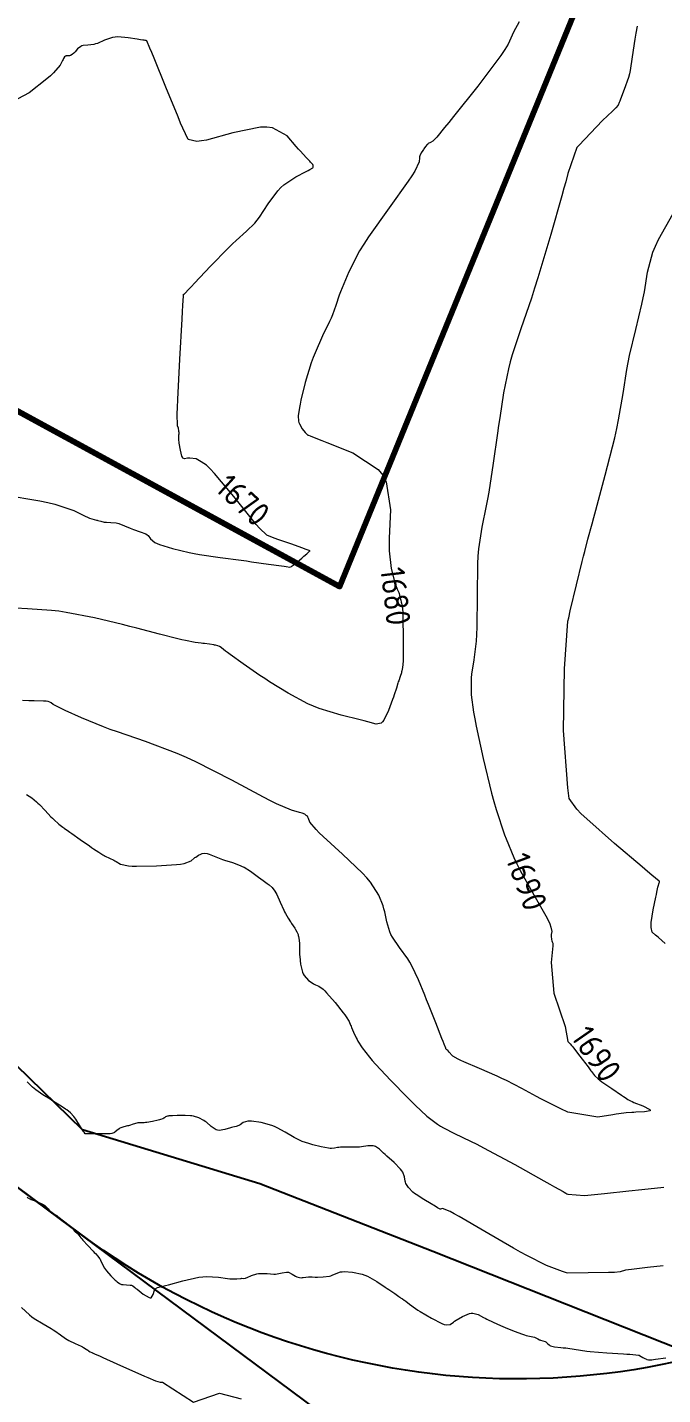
# Model space of a CAD drawing. Header units: millimetres. Extents: x 837477 to 838477, y 1189014 to 1191014.
# Drawn here: x 837915.5 to 838014.8, y 1190108 to 1190321.9 of the extents above; entities that cross this region are included whole.
import ezdxf

# ---------------------------------------------------------------- set-up
doc = ezdxf.new("R2010")
doc.units = ezdxf.units.MM
doc.header["$LTSCALE"] = 0.3
doc.layers.add('CORREDORVIA', color=94, linetype='Continuous', lineweight=80)
doc.layers.add('COTAS 10', color=252, linetype='Continuous', lineweight=9)
doc.layers.add('LINEA_DE_CEROS', color=61, linetype='Continuous')
doc.layers.add('VIA_Curvas', color=7, linetype='Continuous')
doc.styles.get("Standard").update_dxf_attribs({"font": 'isocp2.shx', "bigfont": '@extfont2.shx'})

msp = doc.modelspace()

# ---------------------------------------------------------------- linework, layer by layer
at = {"layer": 'CORREDORVIA'}
msp.add_lwpolyline([(838157.033, 1190996.193), (838237.174, 1190821.339), (838237.001, 1190602.875), (838240.031, 1190437.198), (838223.537, 1190366.272), (838184.199, 1189898.277), (837734.304, 1190149.151), (837849.078, 1189569.699), (837751.159, 1189231.384), (837593.191, 1189234.399), (837695.481, 1189679.225), (837660.573, 1189835.358), (837597.737, 1190012.464), (837490.666, 1190492.599), (837964.301, 1190234.408), (838010.155, 1190346.41), (837974.613, 1190516.877), (837969.419, 1190653.334), (837963.574, 1190795.982), (837910.676, 1191000.965)], close=True, dxfattribs=at)
at = {"layer": 'COTAS 10'}
for points in [[(837992.36, 1190322.725), (837991.49, 1190321.08), (837990.624, 1190319.226), (837990.139, 1190318.401), (837989.499, 1190317.427), (837985.894, 1190312.655), (837982.1, 1190307.93), (837981.34, 1190306.985), (837980.707, 1190306.198), (837979.467, 1190304.666), (837979.063, 1190304.233), (837978.955, 1190304.139), (837978.849, 1190304.055), (837978.483, 1190303.843), (837978.149, 1190303.659), (837978.063, 1190303.593), (837977.981, 1190303.52), (837977.711, 1190303.201), (837977.455, 1190302.828), (837977.383, 1190302.72), (837977.309, 1190302.611), (837977.038, 1190302.204), (837976.824, 1190301.74), (837976.787, 1190301.595), (837976.759, 1190301.443), (837976.739, 1190300.835), (837976.043, 1190299.332), (837975.589, 1190298.616), (837975.021, 1190297.77), (837972.027, 1190293.63), (837968.788, 1190289.062), (837968.066, 1190287.946), (837967.419, 1190286.894), (837965.714, 1190283.63), (837964.67, 1190281.094), (837964.44, 1190280.5), (837964.236, 1190279.953), (837963.713, 1190278.37), (837963.177, 1190276.861), (837962.965, 1190276.36), (837962.726, 1190275.823), (837961.63, 1190273.588), (837960.438, 1190270.967), (837960.138, 1190270.188), (837959.851, 1190269.386), (837958.923, 1190266.295), (837958.235, 1190263.522), (837958.1, 1190262.92), (837957.988, 1190262.39), (837957.784, 1190261.077), (837957.856, 1190260.257), (837957.918, 1190260.038), (837957.999, 1190259.823), (837958.443, 1190259.076), (837958.909, 1190258.489), (837959.003, 1190258.375), (837959.081, 1190258.281), (837959.239, 1190258.117), (837959.339, 1190258.077), (837959.381, 1190258.061), (837959.43, 1190258.043), (837959.657, 1190257.964), (837960.851, 1190257.499), (837961.508, 1190257.238), (837962.308, 1190256.921), (837966.376, 1190255.299), (837970.314, 1190252.717), (837971.032, 1190251.795), (837971.587, 1190250.782), (837972.247, 1190246.376), (837972.025, 1190241.935), (837972.025, 1190240.901), (837972.051, 1190239.951), (837972.366, 1190237.227), (837972.803, 1190235.409), (837972.905, 1190235.03), (837972.999, 1190234.706), (837973.272, 1190233.986), (837973.476, 1190233.58), (837973.526, 1190233.454), (837973.574, 1190233.322), (837973.723, 1190232.793), (837973.853, 1190232.234), (837973.923, 1190231.932), (837974.045, 1190231.402), (837974.147, 1190230.337), (837974.168, 1190229.85), (837974.186, 1190229.28), (837974.227, 1190226.526), (837974.227, 1190223.78), (837974.219, 1190223.214), (837974.208, 1190222.734), (837974.139, 1190221.702), (837974.022, 1190221.197), (837973.982, 1190221.049), (837973.937, 1190220.896), (837973.745, 1190220.314), (837973.524, 1190219.667), (837973.462, 1190219.473), (837973.399, 1190219.274), (837973.165, 1190218.502), (837972.832, 1190217.47), (837972.706, 1190217.106), (837972.566, 1190216.709), (837971.936, 1190214.995), (837971.2, 1190213.489), (837970.992, 1190213.224), (837970.782, 1190213.024), (837970.009, 1190212.848), (837968.688, 1190213.221), (837968.133, 1190213.366), (837967.495, 1190213.53), (837964.504, 1190214.275), (837961.088, 1190215.325), (837960.181, 1190215.681), (837959.291, 1190216.065), (837956.219, 1190217.69), (837953.345, 1190219.494), (837952.58, 1190219.993), (837951.828, 1190220.49), (837949.223, 1190222.281), (837947.168, 1190223.754), (837946.763, 1190224.051), (837946.428, 1190224.3), (837945.81, 1190224.8), (837945.63, 1190224.965), (837945.571, 1190225.002), (837945.509, 1190225.036), (837945.251, 1190225.13), (837944.877, 1190225.208), (837944.742, 1190225.231), (837944.593, 1190225.256), (837943.94, 1190225.352), (837943.142, 1190225.46), (837942.901, 1190225.492), (837942.651, 1190225.526), (837941.679, 1190225.653), (837940.203, 1190225.935), (837939.636, 1190226.065), (837939.001, 1190226.219), (837936.134, 1190226.961), (837932.555, 1190227.888), (837931.472, 1190228.158), (837930.347, 1190228.433), (837925.951, 1190229.473), (837921.513, 1190230.351), (837920.363, 1190230.523), (837919.246, 1190230.665), (837915.5, 1190230.924), (837911.822, 1190231.101)], [(838010.803, 1190322.011), (838010.605, 1190320.952), (838010.435, 1190319.983), (838010.042, 1190317.229), (838009.719, 1190315.124), (838009.593, 1190314.564), (838009.45, 1190314.014), (838008.801, 1190312.111), (838008.198, 1190310.62), (838008.084, 1190310.33), (838007.993, 1190310.094), (838007.858, 1190309.682), (838007.494, 1190309.274), (838007.259, 1190309.04), (838006.966, 1190308.753), (838005.421, 1190307.28), (838001.718, 1190303.366), (838001.356, 1190303.047), (838000, 1190298.991), (837999.636, 1190297.686), (837999.359, 1190296.707), (837999.022, 1190295.518), (837997.302, 1190289.471), (837995.299, 1190282.69), (837994.784, 1190281.038), (837994.285, 1190279.483), (837992.622, 1190274.68), (837991.262, 1190270.612), (837990.954, 1190269.52), (837990.675, 1190268.443), (837989.913, 1190264.68), (837989.319, 1190260.767), (837989.146, 1190259.596), (837988.968, 1190258.386), (837988.296, 1190253.702), (837987.601, 1190249.168), (837987.41, 1190248.054), (837987.219, 1190247), (837986.534, 1190243.702), (837986.002, 1190240.288), (837985.907, 1190239.16), (837985.836, 1190237.953), (837985.77, 1190232.938), (837985.744, 1190228.04), (837985.699, 1190226.907), (837985.637, 1190225.871), (837985.274, 1190222.938), (837984.923, 1190220.701), (837984.869, 1190220.104), (837984.833, 1190219.517), (837984.858, 1190217.478), (837985.236, 1190214.743), (837985.422, 1190213.717), (837985.645, 1190212.575), (837986.744, 1190207.478), (837988.061, 1190202.09), (837988.421, 1190200.763), (837988.778, 1190199.508), (837990.048, 1190195.574), (837990.319, 1190194.92), (837991.523, 1190192.021), (837992.008, 1190191.006), (837992.527, 1190189.978), (837994.68, 1190186.153), (837996.554, 1190182.896), (837996.897, 1190182.226), (837997.164, 1190181.656), (837997.308, 1190181.119), (837997.49, 1190180.437), (837997.385, 1190179.964), (837997.373, 1190179.912), (837997.359, 1190179.781), (837997.354, 1190179.655), (837997.404, 1190179.251), (837997.495, 1190178.947), (837997.515, 1190178.884), (837997.534, 1190178.83), (837997.587, 1190178.714), (837997.617, 1190178.629), (837997.622, 1190178.596), (837997.625, 1190178.558), (837997.622, 1190178.386), (837997.629, 1190178.18), (837997.381, 1190175.611), (837997.76, 1190170.774), (837999.561, 1190165.558), (838000, 1190163.247), (838000.35, 1190162.86), (838000.553, 1190162.62), (838000.759, 1190162.373), (838001.511, 1190161.415), (838002.223, 1190160.468), (838002.402, 1190160.228), (838002.574, 1190159.997), (838003.13, 1190159.244), (838003.591, 1190158.619), (838003.704, 1190158.469), (838003.809, 1190158.329), (838004.135, 1190157.906), (838004.724, 1190157.376), (838004.996, 1190157.168), (838005.315, 1190156.934), (838006.861, 1190155.867), (838008.374, 1190154.849), (838008.672, 1190154.646), (838008.918, 1190154.477), (838009.371, 1190154.151), (838009.797, 1190153.934), (838010.025, 1190153.834), (838010.301, 1190153.716), (838011.697, 1190153.147), (838012.776, 1190152.588), (838012.852, 1190152.477), (838012.831, 1190152.386), (838011.951, 1190152.213), (838010.594, 1190152.159), (838010.273, 1190152.143), (838009.975, 1190152.125), (838009.094, 1190152.055), (838007.971, 1190151.912), (838007.521, 1190151.849), (838007.01, 1190151.775), (838004.662, 1190151.423), (838000, 1190152.184), (837998.868, 1190152.71), (837996.403, 1190153.939), (837995.738, 1190154.281), (837995.081, 1190154.624), (837992.775, 1190155.868), (837990.385, 1190157.108), (837989.675, 1190157.449), (837988.945, 1190157.788), (837986.136, 1190159.002), (837983.711, 1190160.028), (837983.222, 1190160.249), (837982.813, 1190160.443), (837981.998, 1190160.914), (837981.73, 1190161.192), (837981.667, 1190161.264), (837981.607, 1190161.333), (837981.43, 1190161.565), (837981.285, 1190161.757), (837981.246, 1190161.8), (837981.208, 1190161.84), (837981.074, 1190161.952), (837980.964, 1190162.038), (837980.941, 1190162.061), (837980.921, 1190162.085), (837980.875, 1190162.17), (837980.623, 1190162.829), (837980.473, 1190163.214), (837980.289, 1190163.687), (837979.334, 1190166.128), (837978.196, 1190169), (837977.897, 1190169.745), (837977.604, 1190170.469), (837976.601, 1190172.901), (837975.568, 1190175.063), (837975.255, 1190175.616), (837974.932, 1190176.15), (837973.668, 1190177.913), (837972.547, 1190179.527), (837972.314, 1190179.968), (837972.114, 1190180.405), (837971.67, 1190181.958), (837971.342, 1190183.53), (837971.215, 1190183.979), (837971.073, 1190184.435), (837970.43, 1190186.129), (837969.105, 1190188.165), (837968.532, 1190188.835), (837967.871, 1190189.551), (837964.74, 1190192.523), (837961.701, 1190195.286), (837961.098, 1190195.87), (837960.598, 1190196.376), (837959.652, 1190197.552), (837959.423, 1190198.096), (837959.375, 1190198.204), (837959.334, 1190198.293), (837959.239, 1190198.461), (837959.181, 1190198.51), (837959.163, 1190198.524), (837959.145, 1190198.539), (837959.069, 1190198.594), (837958.982, 1190198.656), (837958.93, 1190198.694), (837958.828, 1190198.771), (837958.445, 1190198.922), (837958.242, 1190198.989), (837957.997, 1190199.067), (837956.761, 1190199.437), (837954.409, 1190200.418), (837953.46, 1190200.88), (837952.382, 1190201.425), (837947.416, 1190204.082), (837941.817, 1190206.956), (837940.34, 1190207.637), (837938.896, 1190208.269), (837933.945, 1190210.138), (837929.526, 1190211.646), (837928.417, 1190212.05), (837927.358, 1190212.45), (837923.945, 1190213.844), (837921.386, 1190214.993), (837920.865, 1190215.237), (837920.425, 1190215.449), (837919.515, 1190215.947), (837919.156, 1190216.19), (837919.065, 1190216.241), (837918.976, 1190216.286), (837918.685, 1190216.388), (837918.411, 1190216.438), (837918.333, 1190216.448), (837918.255, 1190216.457), (837917.969, 1190216.48), (837916.505, 1190216.511), (837915.685, 1190216.525), (837914.685, 1190216.542)], [(837911.834, 1190248.712), (837917.393, 1190247.804), (837918.636, 1190247.541), (837919.751, 1190247.273), (837922.711, 1190246.264), (837924.489, 1190245.414), (837924.859, 1190245.247), (837925.177, 1190245.109), (837925.882, 1190244.857), (837926.264, 1190244.779), (837926.376, 1190244.751), (837926.492, 1190244.721), (837926.937, 1190244.589), (837927.464, 1190244.471), (837927.631, 1190244.45), (837927.808, 1190244.433), (837928.525, 1190244.411), (837929.321, 1190244.337), (837929.547, 1190244.287), (837929.775, 1190244.225), (837930.623, 1190243.89), (837931.524, 1190243.495), (837931.787, 1190243.393), (837932.056, 1190243.295), (837933.075, 1190242.968), (837933.973, 1190242.614), (837934.165, 1190242.498), (837934.332, 1190242.375), (837934.735, 1190241.867), (837935.404, 1190241.291), (837935.74, 1190241.125), (837936.141, 1190240.957), (837938.135, 1190240.324), (837940.755, 1190239.714), (837941.551, 1190239.559), (837942.378, 1190239.41), (837945.62, 1190238.923), (837948.875, 1190238.497), (837949.71, 1190238.386), (837950.516, 1190238.278), (837953.19, 1190237.915), (837955.213, 1190237.633), (837955.61, 1190237.577), (837955.935, 1190237.53), (837956.519, 1190237.439), (837956.77, 1190237.545), (837956.886, 1190237.622), (837957.021, 1190237.721), (837957.677, 1190238.25), (837958.383, 1190238.851), (837958.55, 1190238.994), (837958.705, 1190239.128), (837959.162, 1190239.527), (837959.468, 1190239.8), (837959.528, 1190239.854), (837959.577, 1190239.898), (837959.662, 1190239.978), (837959.208, 1190240.154), (837958.916, 1190240.258), (837958.553, 1190240.386), (837956.641, 1190241.049), (837954.619, 1190241.76), (837954.186, 1190241.918), (837953.807, 1190242.059), (837952.899, 1190242.429), (837951.775, 1190243.512), (837951.261, 1190244.103), (837950.658, 1190244.82), (837947.75, 1190248.461), (837944.727, 1190252.082), (837944.052, 1190252.787), (837943.448, 1190253.362), (837942.627, 1190253.878), (837941.853, 1190254.364), (837940.885, 1190254.461), (837940.677, 1190254.467), (837940.494, 1190254.463), (837940.049, 1190254.373), (837939.779, 1190254.49), (837939.708, 1190254.618), (837939.637, 1190254.786), (837939.393, 1190255.739), (837939.21, 1190256.792), (837939.178, 1190257.024), (837939.154, 1190257.231), (837939.136, 1190257.763), (837939.163, 1190258.092), (837939.167, 1190258.172), (837939.171, 1190258.246), (837939.171, 1190258.471), (837939.164, 1190258.647), (837939.162, 1190258.691), (837939.16, 1190258.732), (837939.153, 1190258.863), (837939.115, 1190259.039), (837939.093, 1190259.108), (837939.067, 1190259.186), (837938.929, 1190259.543), (837938.882, 1190261.394), (837938.912, 1190262.414), (837938.961, 1190263.654), (837939.294, 1190269.965), (837939.657, 1190276.196), (837939.726, 1190277.386), (837939.781, 1190278.343), (837939.862, 1190279.868), (837939.856, 1190279.884), (837939.855, 1190279.892), (837939.855, 1190279.9), (837939.857, 1190279.94), (837939.861, 1190279.983), (837939.863, 1190280.005), (837939.865, 1190280.037), (837939.87, 1190280.064), (837939.874, 1190280.076), (837939.888, 1190280.095), (837939.905, 1190280.108), (837939.911, 1190280.111), (837939.916, 1190280.113), (837939.939, 1190280.118), (837939.962, 1190280.125), (837939.968, 1190280.128), (837939.975, 1190280.131), (837939.997, 1190280.149), (837940.022, 1190280.173), (837940.029, 1190280.181), (837940.038, 1190280.189), (837940.071, 1190280.222), (837940.713, 1190280.897), (837941.105, 1190281.31), (837941.591, 1190281.822), (837944.116, 1190284.485), (837946.881, 1190287.338), (837947.517, 1190287.968), (837948.097, 1190288.53), (837949.722, 1190289.981), (837951.007, 1190291.242), (837951.372, 1190291.683), (837951.741, 1190292.164), (837953.108, 1190294.232), (837954.62, 1190296.3), (837955.081, 1190296.781), (837955.56, 1190297.222), (837957.443, 1190298.481), (837959.068, 1190299.302), (837959.384, 1190299.468), (837959.642, 1190299.605), (837960.091, 1190299.878), (837960.147, 1190299.98), (837960.157, 1190300.011), (837960.165, 1190300.043), (837960.172, 1190300.165), (837960.147, 1190300.289), (837960.134, 1190300.322), (837960.119, 1190300.353), (837960.042, 1190300.46), (837959.832, 1190300.682), (837959.732, 1190300.786), (837959.614, 1190300.909), (837959.037, 1190301.506), (837958.158, 1190302.46), (837957.85, 1190302.808), (837957.513, 1190303.193), (837956.064, 1190304.882), (837953.772, 1190306.122), (837952.905, 1190306.224), (837951.936, 1190306.22), (837947.599, 1190305.331), (837943.489, 1190304.221), (837942.663, 1190304.077), (837941.973, 1190304.005), (837940.611, 1190304.334), (837939.782, 1190306.07), (837939.428, 1190306.885), (837939.021, 1190307.843), (837937.103, 1190312.511), (837935.268, 1190317.031), (837934.913, 1190317.896), (837934.624, 1190318.595), (837934.134, 1190319.724), (837934.057, 1190319.76), (837934.028, 1190319.769), (837933.996, 1190319.778), (837933.852, 1190319.805), (837933.703, 1190319.827), (837933.668, 1190319.833), (837933.635, 1190319.837), (837933.535, 1190319.852), (837933.128, 1190319.918), (837932.901, 1190319.955), (837932.624, 1190320.001), (837931.211, 1190320.233), (837929.588, 1190320.344), (837929.178, 1190320.314), (837928.786, 1190320.256), (837927.513, 1190319.826), (837926.411, 1190319.344), (837926.127, 1190319.255), (837925.852, 1190319.184), (837924.935, 1190319.086), (837924.162, 1190319.007), (837923.978, 1190318.948), (837923.807, 1190318.874), (837923.296, 1190318.47), (837922.908, 1190318.027), (837922.813, 1190317.927), (837922.724, 1190317.837), (837922.45, 1190317.592), (837922.204, 1190317.451), (837922.132, 1190317.426), (837922.059, 1190317.407), (837921.785, 1190317.386), (837921.536, 1190317.376), (837921.479, 1190317.362), (837921.427, 1190317.345), (837921.284, 1190317.243), (837921.108, 1190316.962), (837921.036, 1190316.83), (837920.954, 1190316.676), (837920.572, 1190315.924), (837919.561, 1190314.713), (837919.082, 1190314.268), (837918.516, 1190313.776), (837915.754, 1190311.606), (837912.276, 1190309.803)], [(838015.189, 1190178.569), (838014.143, 1190179.488), (838013.913, 1190179.691), (838013.707, 1190179.872), (838013.177, 1190180.343), (838012.98, 1190181.074), (838012.984, 1190181.419), (838013.014, 1190181.826), (838013.336, 1190183.812), (838013.747, 1190185.81), (838013.833, 1190186.225), (838013.907, 1190186.58), (838014.074, 1190187.363), (838014.152, 1190187.691), (838014.17, 1190187.759), (838014.186, 1190187.817), (838014.23, 1190187.945), (838014.264, 1190188.014), (838014.282, 1190188.056), (838014.315, 1190188.138), (838014.326, 1190188.219), (838014.32, 1190188.24), (838014.311, 1190188.26), (838014.25, 1190188.325), (838013.13, 1190189.263), (838012.453, 1190189.833), (838011.617, 1190190.537), (838007.276, 1190194.201), (838002.92, 1190198.044), (838002.075, 1190198.86), (838001.387, 1190199.57), (838000.205, 1190201.24), (838000, 1190202.89), (837999.317, 1190211.863), (837999.459, 1190221.528), (838000, 1190228.989), (838000.112, 1190229.504), (838000.357, 1190230.596), (838001.33, 1190234.669), (838002.238, 1190238.301), (838002.443, 1190239.115), (838002.627, 1190239.846), (838003.122, 1190241.792), (838003.755, 1190244.179), (838004.026, 1190245.187), (838004.339, 1190246.347), (838005.816, 1190251.792), (838007.311, 1190257.668), (838007.636, 1190259.1), (838007.922, 1190260.447), (838008.631, 1190264.606), (838009.212, 1190268.335), (838009.418, 1190269.41), (838009.642, 1190270.503), (838010.613, 1190274.606), (838011.561, 1190278.55), (838011.771, 1190279.542), (838011.958, 1190280.492), (838012.444, 1190283.563), (838013.262, 1190286.667), (838013.658, 1190287.637), (838014.127, 1190288.656), (838016.437, 1190292.736)], [(837915.337, 1190201.839), (837916.15, 1190201.363), (837916.888, 1190200.737), (837917.11, 1190200.527), (837917.339, 1190200.302), (837918.227, 1190199.357), (837919.13, 1190198.396), (837919.367, 1190198.16), (837919.6, 1190197.937), (837920.394, 1190197.242), (837921.026, 1190196.741), (837921.156, 1190196.641), (837921.265, 1190196.557), (837921.498, 1190196.393), (837921.902, 1190196.121), (837922.12, 1190195.969), (837922.384, 1190195.783), (837923.721, 1190194.837), (837925.164, 1190193.822), (837925.494, 1190193.593), (837925.794, 1190193.387), (837926.629, 1190192.831), (837927.273, 1190192.441), (837927.453, 1190192.339), (837927.634, 1190192.239), (837928.291, 1190191.902), (837928.957, 1190191.568), (837929.143, 1190191.47), (837929.329, 1190191.37), (837930.006, 1190190.991), (837931.29, 1190190.705), (837931.858, 1190190.664), (837932.519, 1190190.64), (837935.674, 1190190.691), (837938.789, 1190190.909), (837939.424, 1190190.99), (837939.961, 1190191.08), (837941.078, 1190191.479), (837941.54, 1190191.891), (837941.664, 1190191.99), (837941.786, 1190192.081), (837942.211, 1190192.355), (837942.604, 1190192.543), (837942.705, 1190192.58), (837942.803, 1190192.612), (837943.132, 1190192.673), (837943.559, 1190192.612), (837943.719, 1190192.567), (837943.897, 1190192.509), (837944.693, 1190192.196), (837945.685, 1190191.805), (837945.987, 1190191.697), (837946.3, 1190191.59), (837947.531, 1190191.206), (837948.756, 1190190.768), (837949.066, 1190190.627), (837949.364, 1190190.477), (837950.332, 1190189.864), (837951.176, 1190189.233), (837951.395, 1190189.072), (837951.607, 1190188.916), (837952.322, 1190188.405), (837952.946, 1190187.948), (837953.102, 1190187.828), (837953.25, 1190187.71), (837953.723, 1190187.307), (837954.177, 1190186.722), (837954.313, 1190186.49), (837954.454, 1190186.228), (837954.998, 1190185.026), (837955.537, 1190183.787), (837955.674, 1190183.502), (837955.805, 1190183.24), (837956.237, 1190182.503), (837956.603, 1190181.969), (837956.693, 1190181.837), (837956.779, 1190181.711), (837957.047, 1190181.31), (837957.278, 1190180.948), (837957.339, 1190180.847), (837957.399, 1190180.745), (837957.606, 1190180.373), (837957.783, 1190179.948), (837957.824, 1190179.813), (837957.861, 1190179.67), (837957.968, 1190179.091), (837958.026, 1190178.49), (837958.033, 1190178.335), (837958.036, 1190178.183), (837958.012, 1190177.673), (837958.005, 1190177.018), (837958.019, 1190176.775), (837958.039, 1190176.505), (837958.169, 1190175.307), (837958.465, 1190174.087), (837958.59, 1190173.803), (837958.734, 1190173.542), (837959.411, 1190172.795), (837960.146, 1190172.292), (837960.326, 1190172.185), (837960.496, 1190172.093), (837961.028, 1190171.879), (837961.703, 1190171.416), (837961.964, 1190171.166), (837962.257, 1190170.864), (837963.581, 1190169.334), (837964.852, 1190167.736), (837965.112, 1190167.391), (837965.331, 1190167.088), (837965.789, 1190166.345), (837966.011, 1190165.804), (837966.082, 1190165.628), (837966.157, 1190165.441), (837966.46, 1190164.673), (837966.868, 1190163.787), (837967.008, 1190163.526), (837967.16, 1190163.258), (837967.81, 1190162.235), (837968.944, 1190160.8), (837969.401, 1190160.273), (837969.92, 1190159.689), (837972.314, 1190157.11), (837974.881, 1190154.467), (837975.509, 1190153.842), (837976.101, 1190153.264), (837977.944, 1190151.562), (837979.584, 1190150.297), (837980.048, 1190149.993), (837980.517, 1190149.71), (837982.248, 1190148.856), (837984.763, 1190147.668), (837985.726, 1190147.174), (837986.804, 1190146.608), (837991.661, 1190143.968), (837996.238, 1190141.43), (837997.139, 1190140.929), (837997.883, 1190140.514), (837999.247, 1190139.746), (837999.538, 1190139.575), (837999.605, 1190139.537), (837999.665, 1190139.503), (837999.834, 1190139.416), (837999.979, 1190139.37), (838000, 1190139.366), (838002.56, 1190139.146), (838005.712, 1190139.478), (838009.514, 1190139.875), (838011.525, 1190140.085), (838014.988, 1190140.445)], [(838014.901, 1190128.162), (838012.414, 1190127.885), (838009.942, 1190127.594), (838009.44, 1190127.52), (838009.016, 1190127.45), (838008.146, 1190127.224), (838007.271, 1190127.095), (838006.845, 1190127.086), (838006.339, 1190127.088), (838000, 1190127.017), (837999.772, 1190127.067), (837999.134, 1190127.242), (837996.65, 1190128.192), (837993.575, 1190129.738), (837992.564, 1190130.288), (837991.485, 1190130.891), (837987.009, 1190133.511), (837982.992, 1190135.864), (837982.201, 1190136.299), (837981.55, 1190136.64), (837980.359, 1190137.092), (837980.071, 1190137.013), (837979.988, 1190137.021), (837979.905, 1190137.04), (837979.594, 1190137.216), (837979.07, 1190137.574), (837978.852, 1190137.709), (837978.603, 1190137.859), (837977.44, 1190138.531), (837976.241, 1190139.282), (837975.97, 1190139.484), (837975.724, 1190139.682), (837975.055, 1190140.373), (837974.655, 1190141.039), (837974.58, 1190141.221), (837974.519, 1190141.403), (837974.425, 1190142.053), (837974.179, 1190142.789), (837974.022, 1190143.025), (837973.826, 1190143.275), (837972.8, 1190144.294), (837971.67, 1190145.294), (837971.409, 1190145.532), (837971.171, 1190145.754), (837970.499, 1190146.415), (837969.906, 1190146.823), (837969.717, 1190146.886), (837969.517, 1190146.926), (837968.708, 1190146.891), (837967.71, 1190146.751), (837967.391, 1190146.726), (837967.055, 1190146.707), (837965.688, 1190146.689), (837964.444, 1190146.679), (837964.184, 1190146.666), (837963.962, 1190146.649), (837963.466, 1190146.548), (837962.994, 1190146.503), (837962.786, 1190146.521), (837962.545, 1190146.552), (837961.396, 1190146.774), (837960.113, 1190147.091), (837959.787, 1190147.181), (837959.474, 1190147.273), (837958.452, 1190147.615), (837957.472, 1190148.049), (837957.186, 1190148.198), (837956.894, 1190148.36), (837955.785, 1190149.052), (837954.512, 1190149.752), (837954.116, 1190149.92), (837953.7, 1190150.076), (837952.043, 1190150.545), (837950.524, 1190150.784), (837950.195, 1190150.795), (837949.907, 1190150.782), (837949.198, 1190150.538), (837948.758, 1190150.205), (837948.638, 1190150.137), (837948.52, 1190150.079), (837948.101, 1190149.954), (837947.581, 1190149.843), (837947.399, 1190149.793), (837947.2, 1190149.735), (837946.342, 1190149.456), (837945.429, 1190149.33), (837945.195, 1190149.367), (837944.969, 1190149.437), (837944.219, 1190149.95), (837943.493, 1190150.592), (837943.283, 1190150.742), (837943.068, 1190150.881), (837942.256, 1190151.286), (837941.417, 1190151.545), (837941.185, 1190151.593), (837940.953, 1190151.631), (837940.117, 1190151.679), (837939.311, 1190151.659), (837939.098, 1190151.653), (837938.889, 1190151.648), (837938.173, 1190151.627), (837937.586, 1190151.585), (837937.46, 1190151.566), (837937.348, 1190151.543), (837937.076, 1190151.432), (837936.901, 1190151.304), (837936.852, 1190151.271), (837936.802, 1190151.239), (837936.619, 1190151.13), (837936.263, 1190151.006), (837936.104, 1190150.964), (837935.919, 1190150.919), (837935.035, 1190150.728), (837934.119, 1190150.566), (837933.915, 1190150.539), (837933.731, 1190150.519), (837933.247, 1190150.511), (837932.848, 1190150.504), (837932.719, 1190150.485), (837932.582, 1190150.459), (837932.018, 1190150.302), (837931.417, 1190150.112), (837931.257, 1190150.065), (837931.099, 1190150.02), (837930.549, 1190149.876), (837930.059, 1190149.71), (837929.939, 1190149.651), (837929.825, 1190149.586), (837929.471, 1190149.303), (837929.16, 1190149.034), (837929.075, 1190148.978), (837928.989, 1190148.93), (837928.682, 1190148.824), (837928.402, 1190148.783), (837928.333, 1190148.776), (837928.269, 1190148.77), (837928.067, 1190148.766), (837927.68, 1190148.772), (837927.497, 1190148.772), (837927.282, 1190148.773), (837926.236, 1190148.772), (837925.206, 1190148.776), (837925.001, 1190148.779), (837924.832, 1190148.784), (837924.512, 1190148.808), (837924.321, 1190149.035), (837924.234, 1190149.167), (837924.131, 1190149.329), (837923.633, 1190150.163), (837923.05, 1190151.08), (837922.893, 1190151.295), (837922.738, 1190151.492), (837922.194, 1190152.062), (837921.606, 1190152.529), (837921.422, 1190152.662), (837921.23, 1190152.797), (837920.462, 1190153.295), (837919.563, 1190153.849), (837919.288, 1190154.019), (837919.001, 1190154.196), (837917.874, 1190154.893), (837916.77, 1190155.658), (837916.499, 1190155.878), (837916.242, 1190156.101), (837915.44, 1190156.934)], [(837915.42, 1190138.874), (837915.507, 1190138.782), (837915.74, 1190138.657), (837915.877, 1190138.601), (837916.045, 1190138.536), (837916.915, 1190138.222), (837917.844, 1190137.812), (837918.05, 1190137.686), (837918.233, 1190137.555), (837918.708, 1190137.038), (837919.025, 1190136.59), (837919.108, 1190136.502), (837919.189, 1190136.431), (837919.466, 1190136.303), (837919.881, 1190136.12), (837920.049, 1190136.012), (837920.24, 1190135.88), (837921.123, 1190135.2), (837921.972, 1190134.496), (837922.142, 1190134.349), (837922.283, 1190134.223), (837922.557, 1190133.942), (837922.648, 1190133.803), (837922.673, 1190133.766), (837922.699, 1190133.73), (837922.794, 1190133.605), (837922.9, 1190133.491), (837922.932, 1190133.462), (837922.967, 1190133.434), (837923.104, 1190133.338), (837923.255, 1190133.22), (837923.298, 1190133.178), (837923.341, 1190133.131), (837923.501, 1190132.926), (837923.82, 1190132.536), (837923.963, 1190132.371), (837924.129, 1190132.183), (837924.929, 1190131.301), (837925.749, 1190130.415), (837925.928, 1190130.223), (837926.086, 1190130.055), (837926.487, 1190129.643), (837926.752, 1190129.305), (837926.825, 1190129.184), (837926.898, 1190129.05), (837927.161, 1190128.466), (837927.528, 1190127.776), (837927.667, 1190127.575), (837927.822, 1190127.369), (837928.518, 1190126.593), (837929.21, 1190125.916), (837929.364, 1190125.774), (837929.5, 1190125.651), (837929.856, 1190125.372), (837930.179, 1190125.248), (837930.295, 1190125.223), (837930.423, 1190125.202), (837930.984, 1190125.161), (837931.518, 1190125.13), (837931.629, 1190125.115), (837931.725, 1190125.097), (837931.939, 1190125.011), (837932.254, 1190124.751), (837932.413, 1190124.624), (837932.603, 1190124.474), (837933.548, 1190123.731), (837934.492, 1190123.171), (837934.681, 1190123.135), (837934.839, 1190123.151), (837935.148, 1190123.642), (837935.311, 1190124.318), (837935.377, 1190124.452), (837935.452, 1190124.561), (837935.797, 1190124.763), (837936.651, 1190124.952), (837937.048, 1190125.053), (837937.513, 1190125.176), (837939.771, 1190125.8), (837942.271, 1190126.354), (837942.89, 1190126.434), (837943.476, 1190126.482), (837945.33, 1190126.389), (837946.774, 1190126.163), (837947.103, 1190126.127), (837947.402, 1190126.103), (837948.224, 1190126.113), (837948.761, 1190126.176), (837948.879, 1190126.185), (837948.983, 1190126.19), (837949.251, 1190126.179), (837949.551, 1190126.226), (837949.676, 1190126.268), (837949.82, 1190126.323), (837950.489, 1190126.624), (837951.347, 1190126.903), (837951.609, 1190126.944), (837951.883, 1190126.969), (837952.958, 1190126.926), (837954.015, 1190126.858), (837954.276, 1190126.866), (837954.524, 1190126.886), (837955.306, 1190127.057), (837955.969, 1190127.178), (837956.141, 1190127.167), (837956.309, 1190127.136), (837956.876, 1190126.861), (837957.374, 1190126.531), (837957.498, 1190126.465), (837957.617, 1190126.409), (837957.995, 1190126.3), (837958.358, 1190126.289), (837958.466, 1190126.295), (837958.578, 1190126.305), (837959.01, 1190126.376), (837959.436, 1190126.44), (837959.544, 1190126.446), (837959.647, 1190126.447), (837959.983, 1190126.409), (837960.438, 1190126.367), (837960.616, 1190126.365), (837960.816, 1190126.368), (837961.728, 1190126.416), (837962.679, 1190126.545), (837962.903, 1190126.599), (837963.112, 1190126.662), (837963.724, 1190126.953), (837964.428, 1190127.193), (837964.694, 1190127.223), (837964.991, 1190127.237), (837966.317, 1190127.158), (837967.825, 1190126.825), (837968.236, 1190126.679), (837968.644, 1190126.51), (837970.094, 1190125.707), (837971.394, 1190124.834), (837971.708, 1190124.621), (837972.002, 1190124.419), (837972.897, 1190123.795), (837973.546, 1190123.337), (837973.685, 1190123.242), (837973.807, 1190123.159), (837974.098, 1190122.973), (837974.375, 1190122.783), (837974.488, 1190122.699), (837974.616, 1190122.601), (837975.206, 1190122.131), (837976.151, 1190121.458), (837976.503, 1190121.232), (837976.894, 1190120.988), (837978.631, 1190119.964), (837980.295, 1190119.116), (837980.64, 1190118.983), (837980.935, 1190118.895), (837981.583, 1190118.947), (837982.074, 1190119.354), (837982.269, 1190119.49), (837982.491, 1190119.636), (837983.507, 1190120.246), (837984.606, 1190120.701), (837984.88, 1190120.749), (837985.142, 1190120.763), (837985.975, 1190120.533), (837986.787, 1190120.075), (837987.035, 1190119.945), (837987.293, 1190119.813), (837988.305, 1190119.329), (837989.462, 1190118.818), (837989.811, 1190118.67), (837990.173, 1190118.519), (837991.583, 1190117.949), (837992.896, 1190117.458), (837993.196, 1190117.355), (837993.47, 1190117.268), (837994.231, 1190117.074), (837994.745, 1190116.963), (837994.862, 1190116.927), (837994.969, 1190116.89), (837995.265, 1190116.737), (837995.527, 1190116.587), (837995.613, 1190116.551), (837995.704, 1190116.518), (837996.079, 1190116.418), (837996.438, 1190116.302), (837996.518, 1190116.258), (837996.59, 1190116.21), (837996.781, 1190115.993), (837997.032, 1190115.763), (837997.141, 1190115.706), (837997.268, 1190115.652), (837997.868, 1190115.483), (837998.855, 1190115.353), (837999.224, 1190115.324), (837999.636, 1190115.299), (838000, 1190115.286), (838002.924, 1190114.797), (838003.458, 1190114.743), (838006.068, 1190114.548), (838008.679, 1190114.381), (838009.214, 1190114.345), (838009.667, 1190114.314), (838010.625, 1190114.241), (838011.011, 1190114.174), (838011.104, 1190114.148), (838011.19, 1190114.118), (838011.455, 1190113.979), (838011.681, 1190113.827), (838011.807, 1190113.751), (838012.038, 1190113.628), (838012.261, 1190113.527), (838012.32, 1190113.503), (838012.377, 1190113.481), (838012.574, 1190113.418), (838013.102, 1190113.443), (838013.369, 1190113.476), (838013.688, 1190113.522), (838015.276, 1190113.781)], [(837914.561, 1190121.633), (837915.813, 1190120.46), (837916.173, 1190120.173), (837916.539, 1190119.901), (837917.907, 1190119.057), (837919.181, 1190118.345), (837919.487, 1190118.157), (837919.773, 1190117.973), (837920.638, 1190117.343), (837921.439, 1190116.766), (837921.684, 1190116.615), (837921.939, 1190116.469), (837922.947, 1190115.976), (837923.861, 1190115.563), (837924.057, 1190115.468), (837924.229, 1190115.381), (837924.644, 1190115.134), (837924.894, 1190114.952), (837924.961, 1190114.906), (837925.029, 1190114.862), (837925.267, 1190114.718), (837925.515, 1190114.586), (837925.589, 1190114.55), (837925.665, 1190114.514), (837925.957, 1190114.386), (837926.835, 1190113.998), (837927.28, 1190113.799), (837927.813, 1190113.56), (837930.466, 1190112.363), (837933.2, 1190111.137), (837933.783, 1190110.88), (837934.292, 1190110.658), (837935.503, 1190110.152), (837936.21, 1190109.964), (837936.4, 1190109.943), (837936.588, 1190109.935), (837941.417, 1190106.816), (837945.485, 1190108.254), (837948.884, 1190107.326)]]:
    msp.add_lwpolyline(points, dxfattribs=at)
at = {"layer": 'LINEA_DE_CEROS', "elevation": 1705.277}
msp.add_lwpolyline([(838041.852, 1190952.651), (838036.556, 1190637.066), (838092.197, 1190318.419), (838154.509, 1189961.569), (837526.844, 1190428.193), (837754.279, 1189827.032), (837723.495, 1189335.311)], dxfattribs=at)
at = {"layer": 'LINEA_DE_CEROS'}
msp.add_lwpolyline([(838092.837, 1190304.75), (838096.262, 1190275.953), (838083.789, 1190249.773), (838081.438, 1190220.868), (838088.84, 1190193.225), (838085.101, 1190164.467), (838086.023, 1190135.482), (838079.276, 1190107.277), (838079.07, 1190078.492), (838095.957, 1190054.916), (838068.362, 1190063.832), (838047.476, 1190083.952), (838032.784, 1190109.009), (838005.825, 1190119.695), (837978.875, 1190130.405), (837951.796, 1190140.947), (837924.067, 1190149.437), (837903.256, 1190169.634), (837876.194, 1190180.057), (837847.92, 1190186.504), (837822.087, 1190199.683), (837794.787, 1190209.464), (837765.815, 1190210.89)], dxfattribs=at)
at = {"layer": 'VIA_Curvas', "elevation": 1705.277}
msp.add_lwpolyline([(838041.852, 1190952.651), (838036.739, 1190647.964, 0.0474482), (838038.431, 1190626.329), (838092.197, 1190318.419), (838105.057, 1190244.773, -0.6778981), (837923.791, 1190133.091), (837840.859, 1190194.745, 0.7491246), (837665.299, 1190062.224), (837745.546, 1189850.114, -0.1064509), (837752.737, 1189802.402), (837723.495, 1189335.311)], format="xyb", dxfattribs=at)

# ---------------------------------------------------------------- texts
at = {"layer": 'COTAS 10', "char_height": 3.8, "attachment_point": 7}
for s, insert, rotation in [('1670', (837944.59, 1190249.506), 317.5295), ('1680', (837970.626, 1190237.168), 276.60217), ('1690', (837990.194, 1190191.811), 290.13324), ('1690', (838000.302, 1190163.925), 304.7092)]:
    msp.add_mtext(s, dxfattribs=dict(at, insert=insert, rotation=rotation))

doc.saveas('drawing.dxf')
